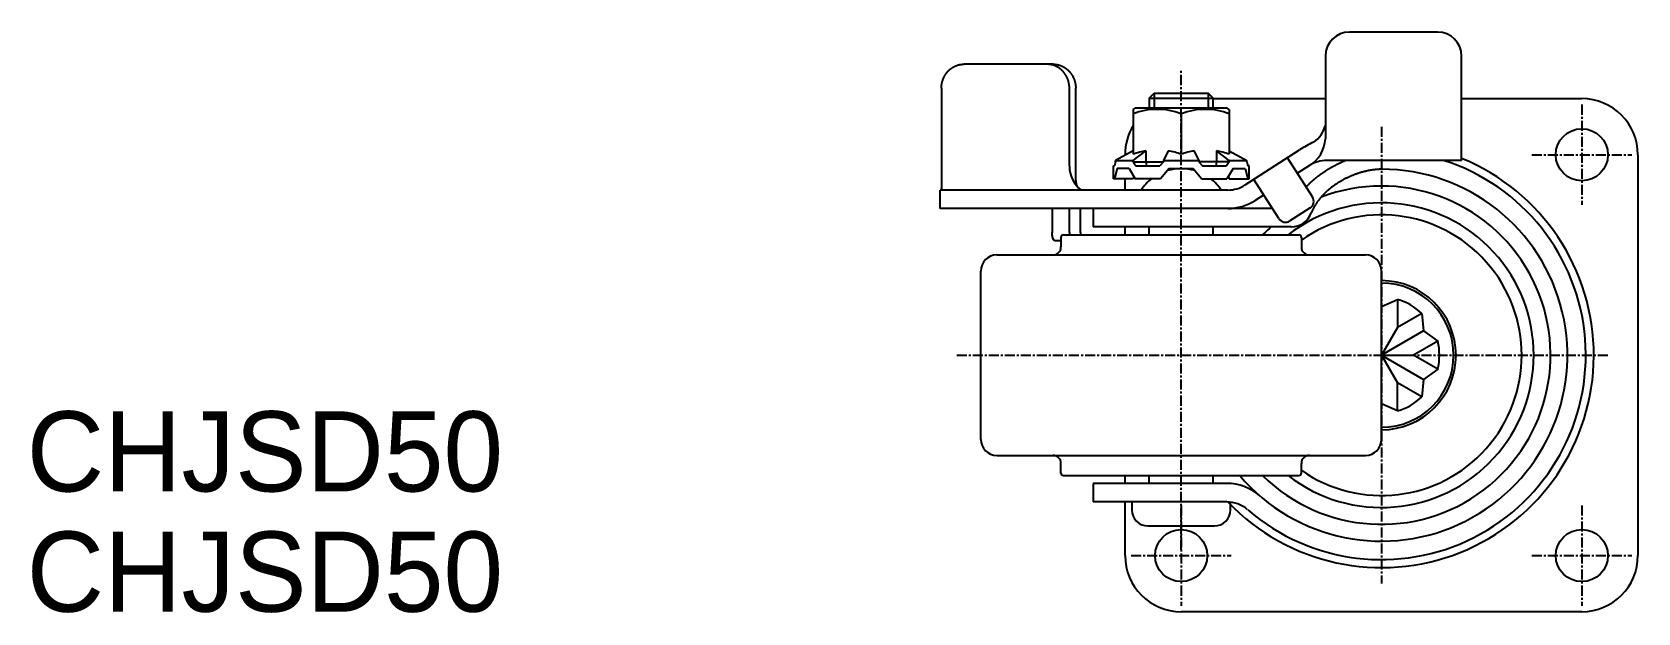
# Model space of a CAD drawing. Extents: x -3854 to -3650, y -478 to -148.
# Drawn here: x -3853.1 to -3652.7, y -477.9 to -405.5 of the extents above; entities that cross this region are included whole.
import ezdxf

# ---------------------------------------------------------------- set-up
doc = ezdxf.new("R2010")
doc.units = 0
doc.linetypes.add('CENTER', pattern=[2, 1.25, -0.25, 0.25, -0.25])
doc.layers.get('0').update_dxf_attribs({"linetype": 'CONTINUOUS'})
doc.layers.get('DEFPOINTS').update_dxf_attribs({"linetype": 'CONTINUOUS'})
doc.layers.add('CENTER', color=1, linetype='CENTER')

msp = doc.modelspace()

# ---------------------------------------------------------------- linework, layer by layer
at = {"color": 7, "linetype": 'CONTINUOUS'}
for p, q in [((-3677.7, -405.5), (-3688.7, -405.5)), ((-3691.7, -408.5), (-3691.7, -418.81)), ((-3674.7, -421.5), (-3674.7, -408.5)), ((-3725.68, -409.5), (-3736.8, -409.5)), ((-3739.62, -412.5), (-3739.62, -424.5)), ((-3723.64, -422.2), (-3723.64, -412.5)), ((-3722.86, -424.02), (-3722.86, -412.5)), ((-3713.7, -413.73), (-3713.08, -413.1)), ((-3713.7, -413.73), (-3705.7, -413.73)), ((-3713.7, -413.73), (-3713.7, -415)), ((-3713.08, -413.1), (-3706.33, -413.1)), ((-3705.7, -413.73), (-3706.33, -413.1)), ((-3705.7, -415), (-3705.7, -413.73)), ((-3705.7, -413.8), (-3691.7, -413.8)), ((-3674.7, -413.8), (-3659.7, -413.8)), ((-3715.7, -415.15), (-3715.45, -415)), ((-3715.7, -415.15), (-3715.7, -420.74)), ((-3703.95, -415), (-3715.45, -415)), ((-3709.7, -415.68), (-3709.7, -420.74)), ((-3703.7, -415.15), (-3703.95, -415)), ((-3703.7, -415.15), (-3703.7, -420.74)), ((-3715.7, -420.32), (-3717.91, -421.5)), ((-3716.7, -420.85), (-3716.7, -420.8)), ((-3715.71, -421.5), (-3714.1, -420.32)), ((-3714.1, -420.32), (-3714.1, -421.7)), ((-3711.31, -420.32), (-3711.9, -421.5)), ((-3708.1, -420.32), (-3707.5, -421.5)), ((-3703.69, -421.5), (-3705.31, -420.32)), ((-3705.31, -420.32), (-3705.31, -421.7)), ((-3703.7, -420.32), (-3701.49, -421.5)), ((-3701.71, -424.57), (-3694.94, -420.2)), ((-3652.7, -420.8), (-3652.7, -470.8)), ((-3718.2, -422.2), (-3718.2, -423.8)), ((-3718.2, -422.2), (-3718.03, -422.2)), ((-3717.91, -421.7), (-3718.03, -422.2)), ((-3717.7, -422.5), (-3718.01, -423.8)), ((-3717.91, -421.7), (-3717.91, -421.5)), ((-3717.91, -421.5), (-3715.71, -421.5)), ((-3716.2, -422.5), (-3717.7, -422.5)), ((-3716.2, -422.5), (-3715.42, -423.8)), ((-3715.71, -421.7), (-3715.71, -421.5)), ((-3715.71, -421.7), (-3711.9, -421.7)), ((-3715.71, -421.7), (-3715.35, -422.2)), ((-3715.35, -422.2), (-3712.38, -422.2)), ((-3714.1, -421.7), (-3714.01, -422.2)), ((-3711.9, -421.7), (-3712.38, -422.2)), ((-3711.2, -422.5), (-3712.29, -423.8)), ((-3711.9, -421.5), (-3707.5, -421.5)), ((-3711.9, -421.5), (-3711.9, -421.7)), ((-3711.2, -422.5), (-3708.2, -422.5)), ((-3708.2, -422.5), (-3707.11, -423.8)), ((-3707.5, -421.5), (-3707.5, -421.7)), ((-3707.5, -421.7), (-3707.02, -422.2)), ((-3703.69, -421.7), (-3707.5, -421.7)), ((-3707.02, -422.2), (-3704.06, -422.2)), ((-3707.02, -422.2), (-3704.06, -422.2)), ((-3705.31, -421.7), (-3705.39, -422.2)), ((-3703.69, -421.7), (-3704.06, -422.2)), ((-3703.21, -422.5), (-3703.99, -423.8)), ((-3703.69, -421.5), (-3701.49, -421.5)), ((-3703.69, -421.7), (-3703.69, -421.5)), ((-3703.21, -422.5), (-3701.71, -422.5)), ((-3701.71, -422.5), (-3701.4, -423.8)), ((-3701.49, -421.7), (-3701.49, -421.5)), ((-3701.49, -421.7), (-3701.38, -422.2)), ((-3701.38, -422.2), (-3701.2, -422.2)), ((-3701.2, -422.2), (-3701.38, -422.2)), ((-3701.2, -423.8), (-3701.2, -422.2)), ((-3693.31, -426.05), (-3696.45, -421.18)), ((-3693.69, -422.14), (-3695.2, -423.11)), ((-3674.7, -421.5), (-3691.53, -421.5)), ((-3715.69, -423.8), (-3718.2, -423.8)), ((-3716.7, -425.2), (-3716.7, -423.8)), ((-3715.63, -423.45), (-3715.69, -423.8)), ((-3712.29, -423.8), (-3715.42, -423.8)), ((-3707.11, -423.8), (-3703.99, -423.8)), ((-3703.78, -423.45), (-3703.72, -423.8)), ((-3703.72, -423.8), (-3701.2, -423.8)), ((-3697.51, -428.76), (-3700.65, -423.88)), ((-3703.88, -425.2), (-3739.79, -425.2)), ((-3739.79, -427.5), (-3739.79, -425.2)), ((-3699.41, -425.82), (-3700.47, -426.5)), ((-3698.32, -427.5), (-3739.79, -427.5)), ((-3725.81, -427.5), (-3725.81, -430.5)), ((-3723.64, -430.5), (-3723.64, -427.5)), ((-3722.28, -430.5), (-3722.28, -427.5)), ((-3720.7, -427.5), (-3720.7, -429.8)), ((-3693.61, -427.44), (-3696.13, -429.06)), ((-3724.4, -430.8), (-3695, -430.8)), ((-3695.99, -429.8), (-3720.7, -429.8)), ((-3716.7, -430.8), (-3716.7, -429.8)), ((-3713.7, -430.8), (-3713.7, -429.8)), ((-3705.7, -430.8), (-3705.7, -429.8)), ((-3725.46, -431.5), (-3724.7, -431.5)), ((-3724.7, -431.1), (-3724.7, -432.3)), ((-3694.7, -431.1), (-3694.7, -432.3)), ((-3732.7, -433.3), (-3686.7, -433.3)), ((-3734.7, -456.3), (-3734.7, -435.3)), ((-3684.7, -456.3), (-3684.7, -435.3)), ((-3684.7, -439.73), (-3682.7, -438.85)), ((-3682.7, -438.85), (-3682.7, -442.34)), ((-3679.68, -440.6), (-3682.7, -442.34)), ((-3679.68, -440.6), (-3679.44, -442.76)), ((-3682.7, -442.34), (-3684.7, -445.8)), ((-3679.44, -442.76), (-3684.7, -445.8)), ((-3679.44, -442.76), (-3677.68, -444.06)), ((-3677.68, -444.06), (-3680.7, -445.8)), ((-3684.7, -445.8), (-3680.7, -445.8)), ((-3684.7, -445.8), (-3679.44, -448.84)), ((-3684.7, -445.8), (-3682.7, -449.27)), ((-3677.68, -447.55), (-3680.7, -445.8)), ((-3679.44, -448.84), (-3679.68, -451.01)), ((-3677.68, -447.55), (-3679.44, -448.84)), ((-3679.68, -451.01), (-3682.7, -449.27)), ((-3682.7, -452.75), (-3682.7, -449.27)), ((-3682.7, -452.75), (-3684.7, -451.88)), ((-3732.7, -458.3), (-3686.7, -458.3)), ((-3724.7, -460.5), (-3724.7, -459.3)), ((-3724.4, -460.8), (-3695, -460.8)), ((-3716.7, -461.8), (-3716.7, -460.8)), ((-3713.7, -461.8), (-3713.7, -460.8)), ((-3705.7, -461.8), (-3705.7, -460.8)), ((-3694.7, -460.5), (-3694.7, -459.3)), ((-3704.02, -461.8), (-3720.7, -461.8)), ((-3720.7, -461.8), (-3720.7, -464.1)), ((-3704.02, -464.1), (-3720.7, -464.1)), ((-3716.7, -464.1), (-3720.7, -464.1)), ((-3716.7, -470.8), (-3716.7, -464.1)), ((-3715.85, -464.1), (-3715.85, -465.1)), ((-3703.55, -465.1), (-3703.55, -464.1)), ((-3713.85, -467.1), (-3705.55, -467.1)), ((-3659.7, -477.8), (-3709.7, -477.8))]:
    msp.add_line(p, q, dxfattribs=at)
at = {"color": 3, "linetype": 'CONTINUOUS'}
for p, q in [((-3713.08, -413.1), (-3713.08, -415)), ((-3706.33, -413.1), (-3706.33, -415))]:
    msp.add_line(p, q, dxfattribs=at)
at = {"color": 7, "linetype": 'CONTINUOUS'}
for points in [[(-3739.62, -412.5, 0), (-3739.62, -412.47, 0), (-3739.62, -412.43, 0), (-3739.62, -412.39, 0), (-3739.61, -412.36, 0), (-3739.61, -412.32, 0), (-3739.61, -412.28, 0), (-3739.61, -412.25, 0), (-3739.6, -412.21, 0), (-3739.6, -412.17, 0), (-3739.6, -412.14, 0), (-3739.59, -412.1, 0), (-3739.59, -412.06, 0), (-3739.58, -412.03, 0), (-3739.58, -411.99, 0), (-3739.57, -411.95, 0), (-3739.56, -411.92, 0), (-3739.56, -411.88, 0), (-3739.55, -411.85, 0), (-3739.54, -411.81, 0), (-3739.53, -411.77, 0), (-3739.52, -411.74, 0), (-3739.52, -411.7, 0), (-3739.51, -411.67, 0), (-3739.5, -411.63, 0), (-3739.49, -411.6, 0), (-3739.48, -411.56, 0), (-3739.46, -411.53, 0), (-3739.45, -411.49, 0), (-3739.44, -411.46, 0), (-3739.43, -411.42, 0), (-3739.42, -411.39, 0), (-3739.4, -411.35, 0), (-3739.39, -411.32, 0), (-3739.38, -411.29, 0), (-3739.36, -411.25, 0), (-3739.35, -411.22, 0), (-3739.33, -411.19, 0), (-3739.32, -411.15, 0), (-3739.3, -411.12, 0), (-3739.28, -411.09, 0), (-3739.27, -411.06, 0), (-3739.25, -411.02, 0), (-3739.23, -410.99, 0), (-3739.22, -410.96, 0), (-3739.2, -410.93, 0), (-3739.18, -410.9, 0), (-3739.16, -410.87, 0), (-3739.14, -410.84, 0), (-3739.12, -410.81, 0), (-3739.1, -410.78, 0), (-3739.08, -410.75, 0), (-3739.06, -410.72, 0), (-3739.04, -410.69, 0), (-3739.02, -410.66, 0), (-3739, -410.63, 0), (-3738.98, -410.6, 0), (-3738.96, -410.57, 0), (-3738.93, -410.54, 0), (-3738.91, -410.52, 0), (-3738.89, -410.49, 0), (-3738.86, -410.46, 0), (-3738.84, -410.43, 0), (-3738.82, -410.41, 0), (-3738.79, -410.38, 0), (-3738.77, -410.36, 0), (-3738.74, -410.33, 0), (-3738.72, -410.3, 0), (-3738.69, -410.28, 0), (-3738.67, -410.26, 0), (-3738.64, -410.23, 0), (-3738.61, -410.21, 0), (-3738.59, -410.18, 0), (-3738.56, -410.16, 0), (-3738.53, -410.14, 0), (-3738.51, -410.12, 0), (-3738.48, -410.09, 0), (-3738.45, -410.07, 0), (-3738.42, -410.05, 0), (-3738.39, -410.03, 0), (-3738.36, -410.01, 0), (-3738.34, -409.99, 0), (-3738.31, -409.97, 0), (-3738.28, -409.95, 0), (-3738.25, -409.93, 0), (-3738.22, -409.91, 0), (-3738.19, -409.89, 0), (-3738.16, -409.87, 0), (-3738.13, -409.86, 0), (-3738.1, -409.84, 0), (-3738.07, -409.82, 0), (-3738.03, -409.81, 0), (-3738, -409.79, 0), (-3737.97, -409.78, 0), (-3737.94, -409.76, 0), (-3737.91, -409.75, 0), (-3737.88, -409.73, 0), (-3737.85, -409.72, 0), (-3737.81, -409.7, 0), (-3737.78, -409.69, 0), (-3737.75, -409.68, 0), (-3737.72, -409.67, 0), (-3737.68, -409.65, 0), (-3737.65, -409.64, 0), (-3737.62, -409.63, 0), (-3737.58, -409.62, 0), (-3737.55, -409.61, 0), (-3737.52, -409.6, 0), (-3737.48, -409.59, 0), (-3737.45, -409.58, 0), (-3737.42, -409.58, 0), (-3737.38, -409.57, 0), (-3737.35, -409.56, 0), (-3737.31, -409.55, 0), (-3737.28, -409.55, 0), (-3737.25, -409.54, 0), (-3737.21, -409.54, 0), (-3737.18, -409.53, 0), (-3737.14, -409.53, 0), (-3737.11, -409.52, 0), (-3737.07, -409.52, 0), (-3737.04, -409.51, 0), (-3737.01, -409.51, 0), (-3736.97, -409.51, 0), (-3736.94, -409.51, 0), (-3736.9, -409.5, 0), (-3736.87, -409.5, 0), (-3736.83, -409.5, 0), (-3736.8, -409.5, 0)], [(-3723.64, -412.5, 0), (-3723.64, -412.47, 0), (-3723.64, -412.43, 0), (-3723.64, -412.39, 0), (-3723.65, -412.36, 0), (-3723.65, -412.32, 0), (-3723.65, -412.28, 0), (-3723.65, -412.25, 0), (-3723.66, -412.21, 0), (-3723.66, -412.17, 0), (-3723.66, -412.14, 0), (-3723.67, -412.1, 0), (-3723.67, -412.06, 0), (-3723.68, -412.03, 0), (-3723.68, -411.99, 0), (-3723.69, -411.95, 0), (-3723.7, -411.92, 0), (-3723.7, -411.88, 0), (-3723.71, -411.85, 0), (-3723.72, -411.81, 0), (-3723.73, -411.77, 0), (-3723.74, -411.74, 0), (-3723.74, -411.7, 0), (-3723.75, -411.67, 0), (-3723.76, -411.63, 0), (-3723.77, -411.6, 0), (-3723.78, -411.56, 0), (-3723.8, -411.53, 0), (-3723.81, -411.49, 0), (-3723.82, -411.46, 0), (-3723.83, -411.42, 0), (-3723.84, -411.39, 0), (-3723.86, -411.35, 0), (-3723.87, -411.32, 0), (-3723.88, -411.29, 0), (-3723.9, -411.25, 0), (-3723.91, -411.22, 0), (-3723.93, -411.19, 0), (-3723.94, -411.15, 0), (-3723.96, -411.12, 0), (-3723.98, -411.09, 0), (-3723.99, -411.06, 0), (-3724.01, -411.02, 0), (-3724.03, -410.99, 0), (-3724.04, -410.96, 0), (-3724.06, -410.93, 0), (-3724.08, -410.9, 0), (-3724.1, -410.87, 0), (-3724.12, -410.84, 0), (-3724.14, -410.81, 0), (-3724.16, -410.78, 0), (-3724.18, -410.75, 0), (-3724.2, -410.72, 0), (-3724.22, -410.69, 0), (-3724.24, -410.66, 0), (-3724.26, -410.63, 0), (-3724.28, -410.6, 0), (-3724.3, -410.57, 0), (-3724.33, -410.54, 0), (-3724.35, -410.52, 0), (-3724.37, -410.49, 0), (-3724.4, -410.46, 0), (-3724.42, -410.43, 0), (-3724.44, -410.41, 0), (-3724.47, -410.38, 0), (-3724.49, -410.36, 0), (-3724.52, -410.33, 0), (-3724.54, -410.3, 0), (-3724.57, -410.28, 0), (-3724.59, -410.26, 0), (-3724.62, -410.23, 0), (-3724.65, -410.21, 0), (-3724.67, -410.18, 0), (-3724.7, -410.16, 0), (-3724.73, -410.14, 0), (-3724.75, -410.12, 0), (-3724.78, -410.09, 0), (-3724.81, -410.07, 0), (-3724.84, -410.05, 0), (-3724.87, -410.03, 0), (-3724.9, -410.01, 0), (-3724.92, -409.99, 0), (-3724.95, -409.97, 0), (-3724.98, -409.95, 0), (-3725.01, -409.93, 0), (-3725.04, -409.91, 0), (-3725.07, -409.89, 0), (-3725.1, -409.87, 0), (-3725.13, -409.86, 0), (-3725.16, -409.84, 0), (-3725.19, -409.82, 0), (-3725.23, -409.81, 0), (-3725.26, -409.79, 0), (-3725.29, -409.78, 0), (-3725.32, -409.76, 0), (-3725.35, -409.75, 0), (-3725.38, -409.73, 0), (-3725.41, -409.72, 0), (-3725.45, -409.7, 0), (-3725.48, -409.69, 0), (-3725.51, -409.68, 0), (-3725.54, -409.67, 0), (-3725.58, -409.65, 0), (-3725.61, -409.64, 0), (-3725.64, -409.63, 0), (-3725.68, -409.62, 0), (-3725.71, -409.61, 0), (-3725.74, -409.6, 0), (-3725.78, -409.59, 0), (-3725.81, -409.58, 0), (-3725.84, -409.58, 0), (-3725.88, -409.57, 0), (-3725.91, -409.56, 0), (-3725.95, -409.55, 0), (-3725.98, -409.55, 0), (-3726.01, -409.54, 0), (-3726.05, -409.54, 0), (-3726.08, -409.53, 0), (-3726.12, -409.53, 0), (-3726.15, -409.52, 0), (-3726.19, -409.52, 0), (-3726.22, -409.51, 0), (-3726.25, -409.51, 0), (-3726.29, -409.51, 0), (-3726.32, -409.51, 0), (-3726.36, -409.5, 0), (-3726.39, -409.5, 0), (-3726.43, -409.5, 0), (-3726.46, -409.5, 0)], [(-3725.68, -409.5, 0), (-3725.64, -409.5, 0), (-3725.61, -409.5, 0), (-3725.57, -409.5, 0), (-3725.54, -409.51, 0), (-3725.5, -409.51, 0), (-3725.47, -409.51, 0), (-3725.43, -409.51, 0), (-3725.4, -409.52, 0), (-3725.36, -409.52, 0), (-3725.33, -409.53, 0), (-3725.3, -409.53, 0), (-3725.26, -409.54, 0), (-3725.23, -409.54, 0), (-3725.19, -409.55, 0), (-3725.16, -409.55, 0), (-3725.13, -409.56, 0), (-3725.09, -409.57, 0), (-3725.06, -409.58, 0), (-3725.02, -409.58, 0), (-3724.99, -409.59, 0), (-3724.96, -409.6, 0), (-3724.92, -409.61, 0), (-3724.89, -409.62, 0), (-3724.86, -409.63, 0), (-3724.82, -409.64, 0), (-3724.79, -409.65, 0), (-3724.76, -409.67, 0), (-3724.73, -409.68, 0), (-3724.69, -409.69, 0), (-3724.66, -409.7, 0), (-3724.63, -409.72, 0), (-3724.6, -409.73, 0), (-3724.56, -409.75, 0), (-3724.53, -409.76, 0), (-3724.5, -409.78, 0), (-3724.47, -409.79, 0), (-3724.44, -409.81, 0), (-3724.41, -409.82, 0), (-3724.38, -409.84, 0), (-3724.35, -409.86, 0), (-3724.32, -409.87, 0), (-3724.29, -409.89, 0), (-3724.26, -409.91, 0), (-3724.23, -409.93, 0), (-3724.2, -409.95, 0), (-3724.17, -409.97, 0), (-3724.14, -409.99, 0), (-3724.11, -410.01, 0), (-3724.08, -410.03, 0), (-3724.05, -410.05, 0), (-3724.02, -410.07, 0), (-3724, -410.09, 0), (-3723.97, -410.12, 0), (-3723.94, -410.14, 0), (-3723.91, -410.16, 0), (-3723.89, -410.18, 0), (-3723.86, -410.21, 0), (-3723.83, -410.23, 0), (-3723.81, -410.26, 0), (-3723.78, -410.28, 0), (-3723.76, -410.3, 0), (-3723.73, -410.33, 0), (-3723.71, -410.36, 0), (-3723.68, -410.38, 0), (-3723.66, -410.41, 0), (-3723.63, -410.43, 0), (-3723.61, -410.46, 0), (-3723.59, -410.49, 0), (-3723.56, -410.52, 0), (-3723.54, -410.54, 0), (-3723.52, -410.57, 0), (-3723.5, -410.6, 0), (-3723.47, -410.63, 0), (-3723.45, -410.66, 0), (-3723.43, -410.69, 0), (-3723.41, -410.72, 0), (-3723.39, -410.75, 0), (-3723.37, -410.78, 0), (-3723.35, -410.81, 0), (-3723.33, -410.84, 0), (-3723.31, -410.87, 0), (-3723.29, -410.9, 0), (-3723.28, -410.93, 0), (-3723.26, -410.96, 0), (-3723.24, -410.99, 0), (-3723.22, -411.02, 0), (-3723.21, -411.06, 0), (-3723.19, -411.09, 0), (-3723.17, -411.12, 0), (-3723.16, -411.15, 0), (-3723.14, -411.19, 0), (-3723.13, -411.22, 0), (-3723.11, -411.25, 0), (-3723.1, -411.29, 0), (-3723.08, -411.32, 0), (-3723.07, -411.35, 0), (-3723.06, -411.39, 0), (-3723.04, -411.42, 0), (-3723.03, -411.46, 0), (-3723.02, -411.49, 0), (-3723.01, -411.53, 0), (-3723, -411.56, 0), (-3722.99, -411.6, 0), (-3722.98, -411.63, 0), (-3722.97, -411.67, 0), (-3722.96, -411.7, 0), (-3722.95, -411.74, 0), (-3722.94, -411.77, 0), (-3722.93, -411.81, 0), (-3722.92, -411.85, 0), (-3722.92, -411.88, 0), (-3722.91, -411.92, 0), (-3722.9, -411.95, 0), (-3722.9, -411.99, 0), (-3722.89, -412.03, 0), (-3722.89, -412.06, 0), (-3722.88, -412.1, 0), (-3722.88, -412.14, 0), (-3722.87, -412.17, 0), (-3722.87, -412.21, 0), (-3722.87, -412.25, 0), (-3722.86, -412.28, 0), (-3722.86, -412.32, 0), (-3722.86, -412.36, 0), (-3722.86, -412.39, 0), (-3722.86, -412.43, 0), (-3722.86, -412.47, 0), (-3722.86, -412.5, 0)], [(-3689.12, -421.5, 0), (-3689.17, -421.52, 0), (-3689.22, -421.54, 0), (-3689.26, -421.56, 0), (-3689.31, -421.58, 0), (-3689.36, -421.6, 0), (-3689.4, -421.62, 0), (-3689.45, -421.64, 0), (-3689.49, -421.66, 0), (-3689.54, -421.68, 0), (-3689.59, -421.7, 0), (-3689.63, -421.72, 0), (-3689.68, -421.75, 0), (-3689.72, -421.77, 0), (-3689.77, -421.79, 0), (-3689.82, -421.81, 0), (-3689.86, -421.83, 0), (-3689.91, -421.85, 0), (-3689.95, -421.87, 0), (-3690, -421.9, 0), (-3690.04, -421.92, 0), (-3690.09, -421.94, 0), (-3690.13, -421.96, 0), (-3690.18, -421.98, 0), (-3690.22, -422.01, 0), (-3690.27, -422.03, 0), (-3690.31, -422.05, 0), (-3690.35, -422.07, 0), (-3690.4, -422.1, 0), (-3690.44, -422.12, 0), (-3690.49, -422.14, 0), (-3690.53, -422.17, 0), (-3690.58, -422.19, 0), (-3690.62, -422.21, 0), (-3690.66, -422.24, 0), (-3690.71, -422.26, 0), (-3690.75, -422.28, 0), (-3690.79, -422.31, 0), (-3690.84, -422.33, 0), (-3690.88, -422.35, 0), (-3690.92, -422.38, 0), (-3690.96, -422.4, 0), (-3691.01, -422.43, 0), (-3691.05, -422.45, 0), (-3691.09, -422.48, 0), (-3691.13, -422.5, 0), (-3691.18, -422.52, 0), (-3691.22, -422.55, 0), (-3691.26, -422.57, 0), (-3691.3, -422.6, 0), (-3691.34, -422.62, 0), (-3691.39, -422.65, 0), (-3691.43, -422.67, 0), (-3691.47, -422.7, 0), (-3691.51, -422.73, 0), (-3691.55, -422.75, 0), (-3691.59, -422.78, 0), (-3691.63, -422.8, 0), (-3691.67, -422.83, 0), (-3691.71, -422.85, 0), (-3691.75, -422.88, 0), (-3691.79, -422.91, 0), (-3691.83, -422.93, 0), (-3691.87, -422.96, 0), (-3691.91, -422.98, 0), (-3691.95, -423.01, 0), (-3691.99, -423.04, 0), (-3692.03, -423.06, 0), (-3692.07, -423.09, 0), (-3692.11, -423.12, 0), (-3692.15, -423.14, 0), (-3692.19, -423.17, 0), (-3692.22, -423.2, 0), (-3692.26, -423.23, 0), (-3692.3, -423.25, 0), (-3692.34, -423.28, 0), (-3692.38, -423.31, 0), (-3692.41, -423.34, 0), (-3692.45, -423.36, 0), (-3692.49, -423.39, 0), (-3692.53, -423.42, 0), (-3692.56, -423.45, 0), (-3692.6, -423.47, 0), (-3692.64, -423.5, 0), (-3692.67, -423.53, 0), (-3692.71, -423.56, 0), (-3692.75, -423.59, 0), (-3692.78, -423.61, 0), (-3692.82, -423.64, 0), (-3692.85, -423.67, 0), (-3692.89, -423.7, 0), (-3692.92, -423.73, 0), (-3692.96, -423.76, 0), (-3692.99, -423.78, 0), (-3693.03, -423.81, 0), (-3693.06, -423.84, 0), (-3693.1, -423.87, 0), (-3693.13, -423.9, 0), (-3693.17, -423.93, 0), (-3693.2, -423.96, 0), (-3693.23, -423.99, 0), (-3693.27, -424.02, 0), (-3693.3, -424.04, 0), (-3693.34, -424.07, 0), (-3693.37, -424.1, 0), (-3693.4, -424.13, 0), (-3693.43, -424.16, 0), (-3693.47, -424.19, 0), (-3693.5, -424.22, 0), (-3693.53, -424.25, 0), (-3693.56, -424.28, 0), (-3693.59, -424.31, 0), (-3693.63, -424.34, 0), (-3693.66, -424.37, 0), (-3693.69, -424.4, 0), (-3693.72, -424.43, 0), (-3693.75, -424.46, 0), (-3693.78, -424.49, 0), (-3693.81, -424.52, 0), (-3693.84, -424.55, 0), (-3693.87, -424.58, 0), (-3693.9, -424.61, 0), (-3693.93, -424.64, 0), (-3693.96, -424.67, 0), (-3693.99, -424.7, 0), (-3694.02, -424.73, 0), (-3694.05, -424.76, 0), (-3694.07, -424.79, 0), (-3694.1, -424.82, 0)], [(-3684.7, -422.6, 0), (-3684.79, -422.61, 0), (-3684.87, -422.61, 0), (-3684.95, -422.61, 0), (-3685.04, -422.62, 0), (-3685.12, -422.62, 0), (-3685.21, -422.63, 0), (-3685.29, -422.64, 0), (-3685.38, -422.64, 0), (-3685.46, -422.65, 0), (-3685.55, -422.66, 0), (-3685.63, -422.67, 0), (-3685.72, -422.68, 0), (-3685.8, -422.7, 0), (-3685.89, -422.71, 0), (-3685.97, -422.72, 0), (-3686.06, -422.74, 0), (-3686.15, -422.75, 0), (-3686.23, -422.77, 0), (-3686.32, -422.78, 0), (-3686.4, -422.8, 0), (-3686.49, -422.82, 0), (-3686.58, -422.84, 0), (-3686.66, -422.86, 0), (-3686.75, -422.88, 0), (-3686.84, -422.9, 0), (-3686.92, -422.92, 0), (-3687.01, -422.94, 0), (-3687.09, -422.97, 0), (-3687.18, -422.99, 0), (-3687.27, -423.01, 0), (-3687.35, -423.04, 0), (-3687.44, -423.07, 0), (-3687.52, -423.09, 0), (-3687.61, -423.12, 0), (-3687.69, -423.15, 0), (-3687.78, -423.18, 0), (-3687.87, -423.21, 0), (-3687.95, -423.24, 0), (-3688.04, -423.27, 0), (-3688.12, -423.3, 0), (-3688.2, -423.33, 0), (-3688.29, -423.37, 0), (-3688.37, -423.4, 0), (-3688.46, -423.44, 0), (-3688.54, -423.47, 0), (-3688.62, -423.51, 0), (-3688.71, -423.54, 0), (-3688.79, -423.58, 0), (-3688.87, -423.62, 0), (-3688.95, -423.66, 0), (-3689.03, -423.7, 0), (-3689.11, -423.74, 0), (-3689.2, -423.78, 0), (-3689.28, -423.82, 0), (-3689.36, -423.86, 0), (-3689.44, -423.9, 0), (-3689.52, -423.95, 0), (-3689.59, -423.99, 0), (-3689.67, -424.03, 0), (-3689.75, -424.08, 0), (-3689.83, -424.12, 0), (-3689.91, -424.17, 0), (-3689.98, -424.21, 0), (-3690.06, -424.26, 0), (-3690.13, -424.31, 0), (-3690.21, -424.36, 0), (-3690.28, -424.41, 0), (-3690.36, -424.45, 0), (-3690.43, -424.5, 0), (-3690.5, -424.55, 0), (-3690.58, -424.6, 0), (-3690.65, -424.66, 0), (-3690.72, -424.71, 0), (-3690.79, -424.76, 0), (-3690.86, -424.81, 0), (-3690.93, -424.86, 0), (-3691, -424.92, 0), (-3691.07, -424.97, 0), (-3691.13, -425.03, 0), (-3691.2, -425.08, 0), (-3691.27, -425.14, 0), (-3691.33, -425.19, 0), (-3691.4, -425.25, 0), (-3691.46, -425.3, 0), (-3691.52, -425.36, 0), (-3691.59, -425.42, 0), (-3691.65, -425.48, 0), (-3691.71, -425.53, 0), (-3691.77, -425.59, 0), (-3691.83, -425.65, 0), (-3691.89, -425.71, 0), (-3691.95, -425.77, 0), (-3692.01, -425.83, 0), (-3692.06, -425.89, 0), (-3692.12, -425.95, 0), (-3692.17, -426.01, 0), (-3692.23, -426.07, 0), (-3692.28, -426.13, 0), (-3692.33, -426.19, 0), (-3692.38, -426.25, 0), (-3692.44, -426.32, 0), (-3692.49, -426.38, 0), (-3692.53, -426.44, 0), (-3692.58, -426.5, 0), (-3692.63, -426.57, 0), (-3692.68, -426.63, 0), (-3692.72, -426.69, 0), (-3692.77, -426.76, 0), (-3692.81, -426.82, 0), (-3692.85, -426.88, 0), (-3692.9, -426.95, 0), (-3692.94, -427.01, 0), (-3692.98, -427.08, 0), (-3693.02, -427.14, 0), (-3693.06, -427.2, 0), (-3693.09, -427.27, 0), (-3693.13, -427.33, 0), (-3693.16, -427.4, 0), (-3693.2, -427.46, 0), (-3693.23, -427.53, 0), (-3693.27, -427.59, 0), (-3693.3, -427.66, 0), (-3693.33, -427.72, 0), (-3693.36, -427.79, 0), (-3693.39, -427.85, 0), (-3693.41, -427.92, 0), (-3693.44, -427.98, 0), (-3693.47, -428.05, 0)], [(-3739.62, -424.5, 0), (-3739.62, -424.51, 0), (-3739.62, -424.52, 0), (-3739.62, -424.53, 0), (-3739.62, -424.54, 0), (-3739.62, -424.55, 0), (-3739.62, -424.55, 0), (-3739.62, -424.56, 0), (-3739.62, -424.57, 0), (-3739.62, -424.58, 0), (-3739.62, -424.59, 0), (-3739.62, -424.6, 0), (-3739.62, -424.61, 0), (-3739.62, -424.61, 0), (-3739.62, -424.62, 0), (-3739.62, -424.63, 0), (-3739.62, -424.64, 0), (-3739.62, -424.65, 0), (-3739.62, -424.66, 0), (-3739.62, -424.66, 0), (-3739.62, -424.67, 0), (-3739.62, -424.68, 0), (-3739.62, -424.69, 0), (-3739.62, -424.7, 0), (-3739.62, -424.71, 0), (-3739.62, -424.71, 0), (-3739.62, -424.72, 0), (-3739.62, -424.73, 0), (-3739.62, -424.74, 0), (-3739.62, -424.75, 0), (-3739.62, -424.75, 0), (-3739.62, -424.76, 0), (-3739.62, -424.77, 0), (-3739.62, -424.78, 0), (-3739.62, -424.79, 0), (-3739.62, -424.79, 0), (-3739.62, -424.8, 0), (-3739.62, -424.81, 0), (-3739.62, -424.82, 0), (-3739.62, -424.82, 0), (-3739.62, -424.83, 0), (-3739.62, -424.84, 0), (-3739.62, -424.85, 0), (-3739.62, -424.86, 0), (-3739.62, -424.86, 0), (-3739.62, -424.87, 0), (-3739.62, -424.88, 0), (-3739.62, -424.88, 0), (-3739.62, -424.89, 0), (-3739.62, -424.9, 0), (-3739.62, -424.91, 0), (-3739.62, -424.91, 0), (-3739.62, -424.92, 0), (-3739.62, -424.93, 0), (-3739.62, -424.93, 0), (-3739.62, -424.94, 0), (-3739.62, -424.95, 0), (-3739.62, -424.95, 0), (-3739.62, -424.96, 0), (-3739.62, -424.97, 0), (-3739.62, -424.97, 0), (-3739.62, -424.98, 0), (-3739.62, -424.99, 0), (-3739.62, -424.99, 0), (-3739.62, -425, 0), (-3739.62, -425, 0), (-3739.62, -425.01, 0), (-3739.62, -425.02, 0), (-3739.62, -425.02, 0), (-3739.62, -425.03, 0), (-3739.62, -425.03, 0), (-3739.62, -425.04, 0), (-3739.62, -425.04, 0), (-3739.62, -425.05, 0), (-3739.62, -425.05, 0), (-3739.62, -425.06, 0), (-3739.62, -425.06, 0), (-3739.62, -425.07, 0), (-3739.62, -425.07, 0), (-3739.62, -425.08, 0), (-3739.62, -425.08, 0), (-3739.62, -425.09, 0), (-3739.62, -425.09, 0), (-3739.62, -425.1, 0), (-3739.63, -425.1, 0), (-3739.63, -425.11, 0), (-3739.63, -425.11, 0), (-3739.63, -425.12, 0), (-3739.63, -425.12, 0), (-3739.63, -425.12, 0), (-3739.63, -425.13, 0), (-3739.63, -425.13, 0), (-3739.63, -425.14, 0), (-3739.63, -425.14, 0), (-3739.63, -425.14, 0), (-3739.63, -425.15, 0), (-3739.63, -425.15, 0), (-3739.63, -425.15, 0), (-3739.63, -425.16, 0), (-3739.63, -425.16, 0), (-3739.63, -425.16, 0), (-3739.63, -425.16, 0), (-3739.63, -425.17, 0), (-3739.63, -425.17, 0), (-3739.63, -425.17, 0), (-3739.63, -425.17, 0), (-3739.63, -425.18, 0), (-3739.63, -425.18, 0), (-3739.63, -425.18, 0), (-3739.63, -425.18, 0), (-3739.63, -425.19, 0), (-3739.63, -425.19, 0), (-3739.63, -425.19, 0), (-3739.63, -425.19, 0), (-3739.63, -425.19, 0), (-3739.63, -425.19, 0), (-3739.63, -425.2, 0), (-3739.63, -425.2, 0), (-3739.63, -425.2, 0), (-3739.63, -425.2, 0), (-3739.63, -425.2, 0), (-3739.63, -425.2, 0), (-3739.63, -425.2, 0), (-3739.63, -425.2, 0), (-3739.63, -425.2, 0), (-3739.63, -425.2, 0), (-3739.63, -425.2, 0), (-3739.63, -425.2, 0), (-3739.63, -425.2, 0)], [(-3725.46, -431.5, 0), (-3725.47, -431.5, 0), (-3725.47, -431.5, 0), (-3725.48, -431.5, 0), (-3725.48, -431.5, 0), (-3725.48, -431.5, 0), (-3725.49, -431.5, 0), (-3725.49, -431.5, 0), (-3725.5, -431.5, 0), (-3725.5, -431.5, 0), (-3725.51, -431.5, 0), (-3725.51, -431.49, 0), (-3725.51, -431.49, 0), (-3725.52, -431.49, 0), (-3725.52, -431.49, 0), (-3725.53, -431.49, 0), (-3725.53, -431.48, 0), (-3725.53, -431.48, 0), (-3725.54, -431.48, 0), (-3725.54, -431.48, 0), (-3725.55, -431.47, 0), (-3725.55, -431.47, 0), (-3725.55, -431.47, 0), (-3725.56, -431.46, 0), (-3725.56, -431.46, 0), (-3725.57, -431.46, 0), (-3725.57, -431.45, 0), (-3725.57, -431.45, 0), (-3725.58, -431.44, 0), (-3725.58, -431.44, 0), (-3725.59, -431.44, 0), (-3725.59, -431.43, 0), (-3725.59, -431.43, 0), (-3725.6, -431.42, 0), (-3725.6, -431.42, 0), (-3725.61, -431.41, 0), (-3725.61, -431.41, 0), (-3725.61, -431.4, 0), (-3725.62, -431.4, 0), (-3725.62, -431.39, 0), (-3725.62, -431.38, 0), (-3725.63, -431.38, 0), (-3725.63, -431.37, 0), (-3725.64, -431.37, 0), (-3725.64, -431.36, 0), (-3725.64, -431.35, 0), (-3725.65, -431.35, 0), (-3725.65, -431.34, 0), (-3725.65, -431.33, 0), (-3725.66, -431.33, 0), (-3725.66, -431.32, 0), (-3725.66, -431.31, 0), (-3725.67, -431.31, 0), (-3725.67, -431.3, 0), (-3725.67, -431.29, 0), (-3725.68, -431.28, 0), (-3725.68, -431.28, 0), (-3725.68, -431.27, 0), (-3725.69, -431.26, 0), (-3725.69, -431.25, 0), (-3725.69, -431.24, 0), (-3725.7, -431.24, 0), (-3725.7, -431.23, 0), (-3725.7, -431.22, 0), (-3725.71, -431.21, 0), (-3725.71, -431.2, 0), (-3725.71, -431.19, 0), (-3725.71, -431.18, 0), (-3725.72, -431.17, 0), (-3725.72, -431.17, 0), (-3725.72, -431.16, 0), (-3725.73, -431.15, 0), (-3725.73, -431.14, 0), (-3725.73, -431.13, 0), (-3725.73, -431.12, 0), (-3725.74, -431.11, 0), (-3725.74, -431.1, 0), (-3725.74, -431.09, 0), (-3725.74, -431.08, 0), (-3725.75, -431.07, 0), (-3725.75, -431.06, 0), (-3725.75, -431.05, 0), (-3725.75, -431.04, 0), (-3725.75, -431.03, 0), (-3725.76, -431.02, 0), (-3725.76, -431.01, 0), (-3725.76, -431, 0), (-3725.76, -430.98, 0), (-3725.77, -430.97, 0), (-3725.77, -430.96, 0), (-3725.77, -430.95, 0), (-3725.77, -430.94, 0), (-3725.77, -430.93, 0), (-3725.77, -430.92, 0), (-3725.78, -430.91, 0), (-3725.78, -430.9, 0), (-3725.78, -430.89, 0), (-3725.78, -430.87, 0), (-3725.78, -430.86, 0), (-3725.78, -430.85, 0), (-3725.79, -430.84, 0), (-3725.79, -430.83, 0), (-3725.79, -430.82, 0), (-3725.79, -430.8, 0), (-3725.79, -430.79, 0), (-3725.79, -430.78, 0), (-3725.79, -430.77, 0), (-3725.79, -430.76, 0), (-3725.8, -430.75, 0), (-3725.8, -430.73, 0), (-3725.8, -430.72, 0), (-3725.8, -430.71, 0), (-3725.8, -430.7, 0), (-3725.8, -430.69, 0), (-3725.8, -430.67, 0), (-3725.8, -430.66, 0), (-3725.8, -430.65, 0), (-3725.8, -430.64, 0), (-3725.8, -430.63, 0), (-3725.8, -430.61, 0), (-3725.8, -430.6, 0), (-3725.8, -430.59, 0), (-3725.8, -430.58, 0), (-3725.81, -430.56, 0), (-3725.81, -430.55, 0), (-3725.81, -430.54, 0), (-3725.81, -430.53, 0), (-3725.81, -430.51, 0), (-3725.81, -430.5, 0)], [(-3723.64, -430.5, 0), (-3723.64, -430.5, 0), (-3723.64, -430.51, 0), (-3723.64, -430.51, 0), (-3723.64, -430.51, 0), (-3723.64, -430.51, 0), (-3723.64, -430.52, 0), (-3723.64, -430.52, 0), (-3723.64, -430.52, 0), (-3723.64, -430.52, 0), (-3723.64, -430.53, 0), (-3723.64, -430.53, 0), (-3723.64, -430.53, 0), (-3723.64, -430.53, 0), (-3723.64, -430.54, 0), (-3723.64, -430.54, 0), (-3723.64, -430.54, 0), (-3723.64, -430.54, 0), (-3723.64, -430.55, 0), (-3723.64, -430.55, 0), (-3723.64, -430.55, 0), (-3723.64, -430.55, 0), (-3723.64, -430.55, 0), (-3723.64, -430.56, 0), (-3723.64, -430.56, 0), (-3723.64, -430.56, 0), (-3723.65, -430.56, 0), (-3723.65, -430.57, 0), (-3723.65, -430.57, 0), (-3723.65, -430.57, 0), (-3723.65, -430.57, 0), (-3723.65, -430.58, 0), (-3723.65, -430.58, 0), (-3723.65, -430.58, 0), (-3723.65, -430.58, 0), (-3723.65, -430.59, 0), (-3723.65, -430.59, 0), (-3723.65, -430.59, 0), (-3723.65, -430.59, 0), (-3723.65, -430.6, 0), (-3723.65, -430.6, 0), (-3723.65, -430.6, 0), (-3723.65, -430.6, 0), (-3723.65, -430.6, 0), (-3723.65, -430.61, 0), (-3723.65, -430.61, 0), (-3723.65, -430.61, 0), (-3723.65, -430.61, 0), (-3723.65, -430.62, 0), (-3723.65, -430.62, 0), (-3723.65, -430.62, 0), (-3723.65, -430.62, 0), (-3723.65, -430.63, 0), (-3723.65, -430.63, 0), (-3723.65, -430.63, 0), (-3723.65, -430.63, 0), (-3723.65, -430.64, 0), (-3723.65, -430.64, 0), (-3723.65, -430.64, 0), (-3723.65, -430.64, 0), (-3723.65, -430.64, 0), (-3723.65, -430.65, 0), (-3723.65, -430.65, 0), (-3723.65, -430.65, 0), (-3723.65, -430.65, 0), (-3723.65, -430.66, 0), (-3723.65, -430.66, 0), (-3723.65, -430.66, 0), (-3723.65, -430.66, 0), (-3723.65, -430.67, 0), (-3723.65, -430.67, 0), (-3723.65, -430.67, 0), (-3723.65, -430.67, 0), (-3723.65, -430.68, 0), (-3723.65, -430.68, 0), (-3723.65, -430.68, 0), (-3723.65, -430.68, 0), (-3723.65, -430.68, 0), (-3723.65, -430.69, 0), (-3723.65, -430.69, 0), (-3723.65, -430.69, 0), (-3723.65, -430.69, 0), (-3723.65, -430.7, 0), (-3723.65, -430.7, 0), (-3723.65, -430.7, 0), (-3723.65, -430.7, 0), (-3723.65, -430.71, 0), (-3723.65, -430.71, 0), (-3723.65, -430.71, 0), (-3723.65, -430.71, 0), (-3723.65, -430.72, 0), (-3723.65, -430.72, 0), (-3723.65, -430.72, 0), (-3723.65, -430.72, 0), (-3723.65, -430.72, 0), (-3723.65, -430.73, 0), (-3723.65, -430.73, 0), (-3723.65, -430.73, 0), (-3723.65, -430.73, 0), (-3723.65, -430.74, 0), (-3723.65, -430.74, 0), (-3723.65, -430.74, 0), (-3723.65, -430.74, 0), (-3723.65, -430.75, 0), (-3723.65, -430.75, 0), (-3723.65, -430.75, 0), (-3723.66, -430.75, 0), (-3723.66, -430.75, 0), (-3723.66, -430.76, 0), (-3723.66, -430.76, 0), (-3723.66, -430.76, 0), (-3723.66, -430.76, 0), (-3723.66, -430.77, 0), (-3723.66, -430.77, 0), (-3723.66, -430.77, 0), (-3723.66, -430.77, 0), (-3723.66, -430.78, 0), (-3723.66, -430.78, 0), (-3723.66, -430.78, 0), (-3723.66, -430.78, 0), (-3723.66, -430.78, 0), (-3723.66, -430.79, 0), (-3723.66, -430.79, 0), (-3723.66, -430.79, 0), (-3723.66, -430.79, 0), (-3723.66, -430.8, 0), (-3723.66, -430.8, 0), (-3723.66, -430.8, 0), (-3723.66, -430.8, 0)], [(-3722.28, -430.5, 0), (-3722.28, -430.5, 0), (-3722.28, -430.51, 0), (-3722.28, -430.51, 0), (-3722.28, -430.51, 0), (-3722.28, -430.51, 0), (-3722.28, -430.52, 0), (-3722.28, -430.52, 0), (-3722.28, -430.52, 0), (-3722.28, -430.52, 0), (-3722.28, -430.53, 0), (-3722.28, -430.53, 0), (-3722.28, -430.53, 0), (-3722.28, -430.53, 0), (-3722.28, -430.54, 0), (-3722.28, -430.54, 0), (-3722.28, -430.54, 0), (-3722.28, -430.54, 0), (-3722.28, -430.55, 0), (-3722.28, -430.55, 0), (-3722.28, -430.55, 0), (-3722.28, -430.55, 0), (-3722.28, -430.55, 0), (-3722.28, -430.56, 0), (-3722.28, -430.56, 0), (-3722.28, -430.56, 0), (-3722.28, -430.56, 0), (-3722.28, -430.57, 0), (-3722.28, -430.57, 0), (-3722.28, -430.57, 0), (-3722.28, -430.57, 0), (-3722.28, -430.58, 0), (-3722.28, -430.58, 0), (-3722.28, -430.58, 0), (-3722.28, -430.58, 0), (-3722.28, -430.59, 0), (-3722.28, -430.59, 0), (-3722.28, -430.59, 0), (-3722.28, -430.59, 0), (-3722.28, -430.6, 0), (-3722.28, -430.6, 0), (-3722.28, -430.6, 0), (-3722.28, -430.6, 0), (-3722.28, -430.6, 0), (-3722.28, -430.61, 0), (-3722.28, -430.61, 0), (-3722.28, -430.61, 0), (-3722.28, -430.61, 0), (-3722.28, -430.62, 0), (-3722.28, -430.62, 0), (-3722.28, -430.62, 0), (-3722.28, -430.62, 0), (-3722.28, -430.63, 0), (-3722.28, -430.63, 0), (-3722.28, -430.63, 0), (-3722.28, -430.63, 0), (-3722.28, -430.64, 0), (-3722.28, -430.64, 0), (-3722.28, -430.64, 0), (-3722.28, -430.64, 0), (-3722.28, -430.64, 0), (-3722.28, -430.65, 0), (-3722.28, -430.65, 0), (-3722.28, -430.65, 0), (-3722.28, -430.65, 0), (-3722.28, -430.66, 0), (-3722.28, -430.66, 0), (-3722.28, -430.66, 0), (-3722.28, -430.66, 0), (-3722.28, -430.67, 0), (-3722.28, -430.67, 0), (-3722.28, -430.67, 0), (-3722.28, -430.67, 0), (-3722.28, -430.68, 0), (-3722.28, -430.68, 0), (-3722.28, -430.68, 0), (-3722.28, -430.68, 0), (-3722.28, -430.68, 0), (-3722.28, -430.69, 0), (-3722.28, -430.69, 0), (-3722.28, -430.69, 0), (-3722.28, -430.69, 0), (-3722.28, -430.7, 0), (-3722.28, -430.7, 0), (-3722.28, -430.7, 0), (-3722.28, -430.7, 0), (-3722.28, -430.71, 0), (-3722.28, -430.71, 0), (-3722.28, -430.71, 0), (-3722.28, -430.71, 0), (-3722.28, -430.72, 0), (-3722.28, -430.72, 0), (-3722.28, -430.72, 0), (-3722.28, -430.72, 0), (-3722.28, -430.72, 0), (-3722.28, -430.73, 0), (-3722.29, -430.73, 0), (-3722.29, -430.73, 0), (-3722.29, -430.73, 0), (-3722.29, -430.74, 0), (-3722.29, -430.74, 0), (-3722.29, -430.74, 0), (-3722.29, -430.74, 0), (-3722.29, -430.75, 0), (-3722.29, -430.75, 0), (-3722.29, -430.75, 0), (-3722.29, -430.75, 0), (-3722.29, -430.75, 0), (-3722.29, -430.76, 0), (-3722.29, -430.76, 0), (-3722.29, -430.76, 0), (-3722.29, -430.76, 0), (-3722.29, -430.77, 0), (-3722.29, -430.77, 0), (-3722.29, -430.77, 0), (-3722.29, -430.77, 0), (-3722.29, -430.78, 0), (-3722.29, -430.78, 0), (-3722.29, -430.78, 0), (-3722.29, -430.78, 0), (-3722.29, -430.78, 0), (-3722.29, -430.79, 0), (-3722.29, -430.79, 0), (-3722.29, -430.79, 0), (-3722.29, -430.79, 0), (-3722.29, -430.8, 0), (-3722.29, -430.8, 0), (-3722.29, -430.8, 0), (-3722.29, -430.8, 0)]]:
    msp.add_polyline3d(points, dxfattribs=at)
for centre in [(-3659.7, -420.8), (-3709.7, -470.8), (-3659.7, -470.8)]:
    msp.add_circle(centre, 3.25, dxfattribs=at)
for centre, radius, start, end in [((-3688.7, -408.5), 3, 90, 180), ((-3677.7, -408.5), 3, 0, 90), ((-3659.7, -420.8), 7, 0, 90), ((-3712.7, -423.81), 8.67, 69.7438, 110.2562), ((-3706.7, -423.81), 8.67, 69.7438, 110.2562), ((-3709.7, -420.8), 7, 148.9973, 180), ((-3695.86, -418.59), 4.16, 301.3457, 356.9729), ((-3695.18, -416.26), 3.59, 304.474, 345.7037), ((-3712.7, -428.87), 8.67, 99.2464, 110.2562), ((-3712.7, -428.87), 8.67, 69.7438, 80.7536), ((-3706.7, -428.87), 8.67, 99.2464, 110.2562), ((-3706.7, -428.87), 8.67, 69.7438, 80.7536), ((-3686.87, -432.75), 14.92, 114.9014, 122.7391), ((-3719.65, -422.11), 4, 181.3777, 230.7393), ((-3709.7, -428.52), 6, 73.2716, 106.7284), ((-3684.7, -445.8), 26.5, 223.6749, 67.8298), ((-3684.7, -445.8), 23.2, 220.2821, 90), ((-3684.7, -445.8), 25.5, 229.1069, 72.3528), ((-3691.53, -425.5), 4, 90, 122.7616), ((-3720.33, -423.77), 2.54, 185.7704, 201.353), ((-3709.7, -428.52), 6, 128.1771, 146.4427), ((-3709.7, -428.52), 6, 33.5573, 51.8229), ((-3703.88, -421.2), 4, 270, 302.7616), ((-3684.7, -445.8), 21.1, 225.3025, 110.9506), ((-3703.88, -421.2), 6.3, 270, 302.7616), ((-3684.7, -445.8), 19, 232.1364, 127.8636), ((-3694.15, -426.6), 1, 302.7616, 32.7616), ((-3684.7, -445.8), 25.5, 133.4292, 134.1394), ((-3696.67, -428.22), 1, 212.7616, 302.7616), ((-3695.99, -427.1), 2.7, 270, 339.4687), ((-3684.7, -445.8), 17.5, 235.1501, 124.8499), ((-3724.4, -431.1), 0.3, 90, 180), ((-3684.7, -445.8), 21.1, 130.6926, 134.6975), ((-3695, -431.1), 0.3, 0, 90), ((-3725.7, -432.3), 1, 270, 0), ((-3693.7, -432.3), 1, 180, 270), ((-3732.7, -435.3), 2, 90, 180), ((-3686.7, -435.3), 2, 0, 90), ((-3684.7, -445.8), 9.3, 270, 90), ((-3684.7, -445.8), 9, 270, 90), ((-3684.7, -445.8), 7.23, 46.0542, 73.9458), ((-3684.7, -445.8), 7.23, 346.0542, 13.9458), ((-3684.7, -445.8), 7.23, 286.0542, 313.9458), ((-3732.7, -456.3), 2, 180, 270), ((-3686.7, -456.3), 2, 270, 0), ((-3725.7, -459.3), 1, 0, 90), ((-3693.7, -459.3), 1, 90, 180), ((-3724.4, -460.5), 0.3, 180, 270), ((-3695, -460.5), 0.3, 270, 0), ((-3704.02, -468.1), 6.3, 49.1069, 90), ((-3704.02, -468.1), 4, 49.1069, 90), ((-3684.7, -445.8), 26.5, 223.6749, 223.6831), ((-3713.85, -465.1), 2, 180, 270), ((-3705.55, -465.1), 2, 270, 0), ((-3709.7, -470.8), 7, 180, 270), ((-3659.7, -470.8), 7, 270, 0)]:
    msp.add_arc(centre, radius, start, end, dxfattribs=at)
at = {"layer": 'CENTER', "color": 1, "linetype": 'CENTER'}
for p, q in [((-3709.7, -470.1), (-3709.7, -410.1)), ((-3659.7, -414.55), (-3659.7, -427.05)), ((-3684.7, -417.3), (-3684.7, -474.3)), ((-3665.95, -420.8), (-3653.45, -420.8)), ((-3737.7, -445.8), (-3656.2, -445.8)), ((-3709.7, -464.55), (-3709.7, -477.05)), ((-3659.7, -464.55), (-3659.7, -477.05)), ((-3715.95, -470.8), (-3703.45, -470.8)), ((-3665.95, -470.8), (-3653.45, -470.8))]:
    msp.add_line(p, q, dxfattribs=at)
at = {"layer": 'DEFPOINTS', "color": 0, "linetype": 'BYBLOCK'}
for p in [(-3700.47, -426.5), (-3693.31, -426.05), (-3703.88, -427.5), (-3697.51, -428.76), (-3696.13, -429.06)]:
    msp.add_point(p, dxfattribs=at)

# ---------------------------------------------------------------- texts
at = {"color": 7, "linetype": 'CONTINUOUS'}
for p in [(-3853.77, -462.8), (-3853.77, -477.8)]:
    msp.add_text('CHJSD50', height=10, dxfattribs=at).set_placement(p)

doc.saveas('drawing.dxf')
